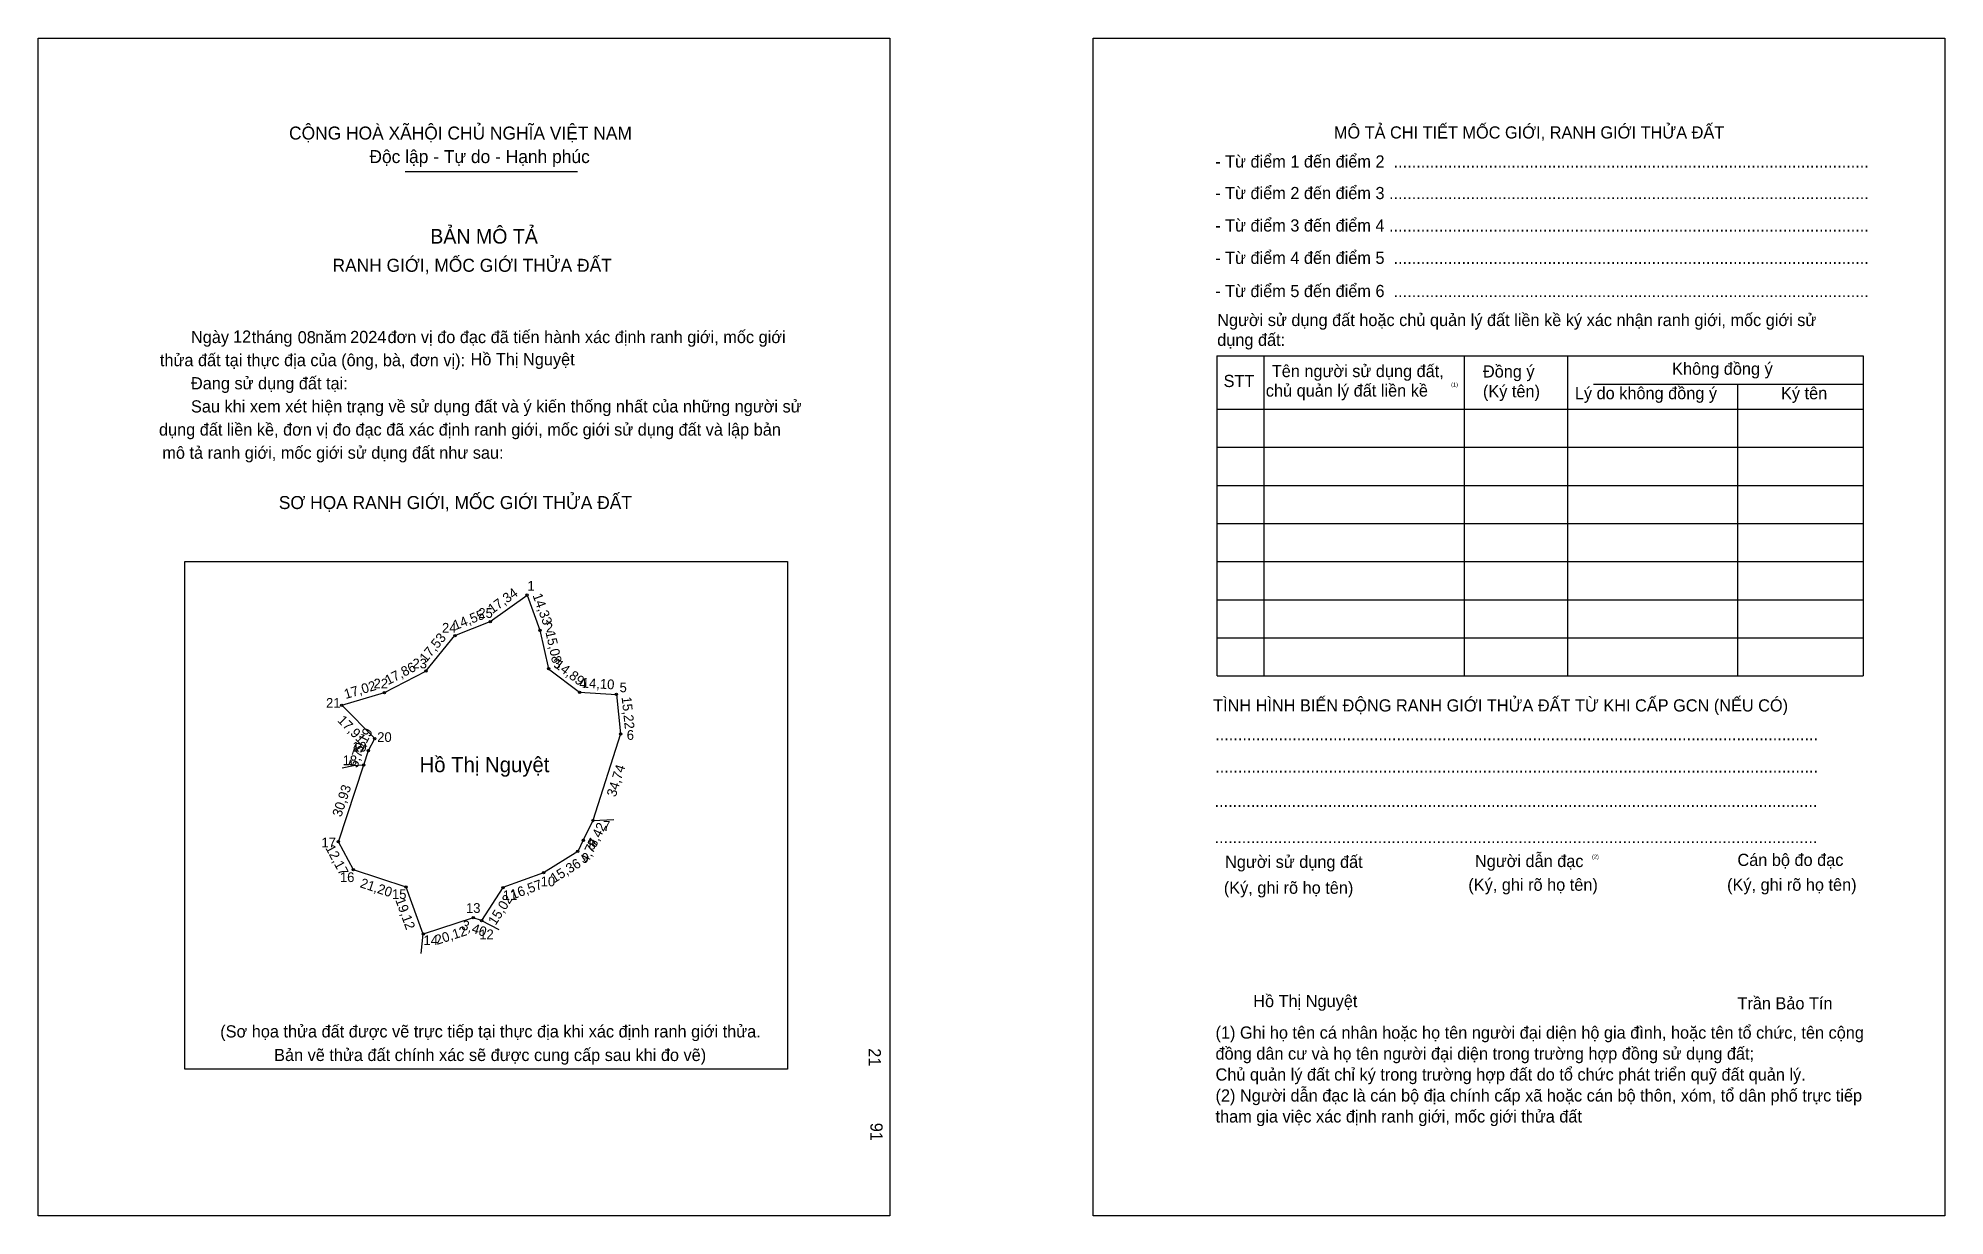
# Model space of a CAD drawing. Extents: x 547269 to 547998, y 1824610 to 1825061.
import ezdxf

# ---------------------------------------------------------------- set-up
doc = ezdxf.new("R2010")
doc.units = 0
for name, color, linetype in [('bmtKhungInTrang1', 7, 'Continuous'), ('bmtKhungInTrang2', 7, 'Continuous'), ('bmtNoiDung', 7, 'Continuous'), ('bmtTemplate', 7, 'Continuous'), ('CanhThua', 7, 'Continuous'), ('ChieuDaiCanhThua', 7, 'Continuous'), ('MocDinhThua', 7, 'Continuous'), ('RauThua', 7, 'Continuous'), ('SoHieuDinhThua', 7, 'Continuous'), ('TenChuSuDung', 7, 'Continuous')]:
    doc.layers.add(name, color=color, linetype=linetype)

msp = doc.modelspace()

# ---------------------------------------------------------------- linework, layer by layer
at = {"layer": 'bmtKhungInTrang1'}
msp.add_lwpolyline([(547269.43, 1825060.7), (547595.09, 1825060.7), (547595.09, 1824610.27), (547269.43, 1824610.27)], close=True, dxfattribs=at)
at = {"layer": 'bmtKhungInTrang2'}
msp.add_lwpolyline([(547672.75, 1825060.7), (547998.41, 1825060.7), (547998.41, 1824610.27), (547672.75, 1824610.27)], close=True, dxfattribs=at)
at = {"layer": 'bmtTemplate'}
for p, q in [((547409.77, 1825009.65), (547475.62, 1825009.65)), ((547738.08, 1824939.21), (547738.08, 1824816.76)), ((547814.69, 1824939.21), (547814.69, 1824816.76)), ((547854.1, 1824939.36), (547854.1, 1824816.76)), ((547967.23, 1824939.21), (547967.23, 1824816.76)), ((547864.1, 1824928.42), (547967.23, 1824928.42)), ((547720.22, 1824918.8), (547967.23, 1824918.8)), ((547720.22, 1824904.23), (547967.23, 1824904.23)), ((547720.22, 1824889.65), (547967.23, 1824889.65)), ((547720.22, 1824875.07), (547967.23, 1824875.07)), ((547720.22, 1824860.49), (547967.23, 1824860.49)), ((547720.22, 1824845.91), (547967.23, 1824845.91)), ((547720.22, 1824831.34), (547967.23, 1824831.34)), ((547720.22, 1824816.76), (547967.23, 1824816.76))]:
    msp.add_line(p, q, dxfattribs=at)
for points in [[(547720.06, 1824939.21), (547967.23, 1824939.21)], [(547720.06, 1824939.21), (547720.06, 1824816.76)], [(547919.16, 1824928.28), (547919.16, 1824816.76)]]:
    msp.add_lwpolyline(points, dxfattribs=at)
msp.add_lwpolyline([(547325.45, 1824666.37), (547325.45, 1824860.48), (547555.89, 1824860.48), (547555.89, 1824666.37)], close=True, dxfattribs=at)
at = {"layer": 'CanhThua'}
for p, q in [((547442.31, 1824837.57), (547456.38, 1824847.7)), ((547456.38, 1824847.7), (547461.29, 1824834.23)), ((547428.79, 1824832.18), (547442.31, 1824837.57)), ((547461.29, 1824834.23), (547464.58, 1824819.52)), ((547417.67, 1824818.63), (547428.79, 1824832.18)), ((547401.81, 1824810.41), (547417.67, 1824818.63)), ((547464.58, 1824819.52), (547476.43, 1824810.5)), ((547385.51, 1824805.53), (547401.81, 1824810.41)), ((547398.14, 1824792.83), (547385.51, 1824805.53)), ((547476.43, 1824810.5), (547490.51, 1824809.71)), ((547490.51, 1824809.71), (547492.1, 1824794.57)), ((547395.73, 1824788.23), (547398.14, 1824792.83)), ((547492.1, 1824794.57), (547481.55, 1824761.48)), ((547384.21, 1824753.37), (547393.91, 1824782.74)), ((547393.91, 1824782.74), (547395.73, 1824788.23)), ((547481.55, 1824761.48), (547477.84, 1824753.92)), ((547389.97, 1824742.65), (547384.21, 1824753.37)), ((547477.84, 1824753.92), (547475.74, 1824749.64)), ((547475.74, 1824749.64), (547462.69, 1824741.52)), ((547410.09, 1824735.99), (547389.97, 1824742.65)), ((547462.69, 1824741.52), (547447.14, 1824735.81)), ((547416.64, 1824718.03), (547410.09, 1824735.99)), ((547447.14, 1824735.81), (547438.99, 1824723.2)), ((547435.76, 1824724.28), (547416.64, 1824718.03)), ((547438.99, 1824723.2), (547435.76, 1824724.28))]:
    msp.add_line(p, q, dxfattribs=at)
at = {"layer": 'MocDinhThua'}
for centre in [(547456.38, 1824847.7), (547428.79, 1824832.18), (547442.31, 1824837.57), (547461.29, 1824834.23), (547417.67, 1824818.63), (547464.58, 1824819.52), (547401.81, 1824810.41), (547476.43, 1824810.5), (547385.51, 1824805.53), (547490.51, 1824809.71), (547398.14, 1824792.83), (547492.1, 1824794.57), (547393.91, 1824782.74), (547395.73, 1824788.23), (547481.55, 1824761.48), (547384.21, 1824753.37), (547477.84, 1824753.92), (547475.74, 1824749.64), (547389.97, 1824742.65), (547462.69, 1824741.52), (547410.09, 1824735.99), (547447.14, 1824735.81), (547435.76, 1824724.28), (547438.99, 1824723.2), (547416.64, 1824718.03)]:
    msp.add_circle(centre, 0.447, dxfattribs=at)
at = {"layer": 'RauThua'}
for p, q in [((547385.69, 1824781.59), (547389.96, 1824782.51)), ((547389.96, 1824782.51), (547393.91, 1824782.74)), ((547481.55, 1824761.48), (547489.48, 1824761.84)), ((547438.99, 1824723.2), (547445.62, 1824719.75)), ((547415.83, 1824710.65), (547416.64, 1824718.03))]:
    msp.add_line(p, q, dxfattribs=at)

# ---------------------------------------------------------------- texts
at = {"layer": 'bmtNoiDung'}
for s, height, p in [('12', 4.66, (547343.95, 1824944.23)), ('08', 4.66, (547368.66, 1824943.97)), ('2024', 4.66, (547388.71, 1824944.07)), ('Hồ Thị Nguyệt', 4.6596, (547434.74, 1824935.56)), ('Hồ Thị Nguyệt', 4.6596, (547733.99, 1824690.1))]:
    msp.add_text(s, height=height, dxfattribs=at).set_placement(p)
for s, p in [('21', (547586.98, 1824674.39)), ('91', (547587.64, 1824645.87))]:
    msp.add_text(s, height=4.66, rotation=270, dxfattribs=at).set_placement(p)
at = {"layer": 'bmtTemplate'}
for s, height, p in [('CỘNG HOÀ XÃHỘI CHỦ NGHĨA VIỆT NAM', 4.9703, (547365.36, 1825021.91)), ('MÔ TẢ CHI TIẾT MỐC GIỚI, RANH GIỚI THỬA ĐẤT', 4.6579, (547764.83, 1825022.31)), ('Độc lập - Tự do - Hạnh phúc', 4.9703, (547396.09, 1825012.92)), ('- Từ điểm 1 đến điểm 2  .........................................................................................................', 4.65787, (547719.43, 1825011.2)), ('- Từ điểm 2 đến điểm 3 ..........................................................................................................', 4.65787, (547719.43, 1824999.13)), ('BẢN MÔ TẢ', 5.592, (547419.35, 1824982.12)), ('- Từ điểm 3 đến điểm 4 ..........................................................................................................', 4.65787, (547719.43, 1824986.74)), ('- Từ điểm 4 đến điểm 5  .........................................................................................................', 4.65787, (547719.43, 1824974.35)), ('RANH GIỚI, MỐC GIỚI THỬA ĐẤT', 4.9703, (547381.97, 1824971.33)), ('- Từ điểm 5 đến điểm 6  .........................................................................................................', 4.65787, (547719.43, 1824961.66)), ('Ngày     tháng     năm         đơn vị đo đạc đã tiến hành xác định ranh giới, mốc giới ', 4.6596, (547327.86, 1824944.07)), ('Người sử dụng đất hoặc chủ quản lý đất liền kề ký xác nhận ranh giới, mốc giới sử', 4.6579, (547720.22, 1824950.58)), ('dụng đất:', 4.658, (547720.22, 1824943)), ('thửa đất tại thực địa của (ông, bà, đơn vị):', 4.6596, (547315.98, 1824935.23)), ('Tên người sử dụng đất,', 4.6579, (547741.09, 1824931.05)), ('Đồng ý', 4.658, (547821.81, 1824930.9)), ('Không đồng ý', 4.6579, (547894.15, 1824931.93)), ('Đang sử dụng đất tại:', 4.6596, (547327.86, 1824926.38)), ('STT', 4.658, (547722.65, 1824927.26)), ('chủ quản lý đất liền kề', 4.6579, (547738.8, 1824923.6)), ('(1)', 1.553, (547809.64, 1824927.43)), ('(Ký tên)', 4.658, (547821.81, 1824923.32)), ('Lý do không đồng ý', 4.6579, (547856.95, 1824922.6)), ('Ký tên', 4.658, (547935.78, 1824922.6)), ('Sau khi xem xét hiện trạng về sử dụng đất và ý kiến thống nhất của những người sử ', 4.6596, (547327.86, 1824917.53)), ('dụng đất liền kề, đơn vị đo đạc đã xác định ranh giới, mốc giới sử dụng đất và lập bản', 4.6596, (547315.63, 1824908.68)), ('mô tả ranh giới, mốc giới sử dụng đất như sau:', 4.6596, (547316.91, 1824899.83)), ('SƠ HỌA RANH GIỚI, MỐC GIỚI THỬA ĐẤT', 4.9703, (547361.43, 1824880.6)), ('TÌNH HÌNH BIẾN ĐỘNG RANH GIỚI THỬA ĐẤT TỪ KHI CẤP GCN (NẾU CÓ)', 4.6579, (547718.65, 1824803.17)), ('.....................................................................................................................................', 4.66485, (547719.43, 1824792.2)), ('.....................................................................................................................................', 4.66485, (547719.43, 1824779.81)), ('.....................................................................................................................................', 4.66485, (547719.19, 1824766.69)), ('.....................................................................................................................................', 4.66485, (547719.19, 1824752.84)), ('Người sử dụng đất', 4.6579, (547723.23, 1824743.37)), ('Người dẫn đạc', 4.6579, (547818.76, 1824743.66)), ('(2)', 1.553, (547863.5, 1824746.87)), ('Cán bộ đo đạc', 4.6579, (547919.11, 1824744.1)), ('(Ký, ghi rõ họ tên)', 4.6579, (547722.75, 1824733.46)), ('(Ký, ghi rõ họ tên)', 4.6579, (547816.23, 1824734.62)), ('(Ký, ghi rõ họ tên)', 4.6579, (547915.15, 1824734.62)), ('Trần Bảo Tín', 4.6579, (547919.11, 1824689.25)), ('(Sơ họa thửa đất được vẽ trực tiếp tại thực địa khi xác định ranh giới thửa.', 4.6596, (547339.05, 1824678.5)), ('(1) Ghi họ tên cá nhân hoặc họ tên người đại diện hộ gia đình, hoặc tên tổ chức, tên cộng', 4.6579, (547719.57, 1824678.05)), ('Bản vẽ thửa đất chính xác sẽ được cung cấp sau khi đo vẽ)', 4.6596, (547359.65, 1824669.49)), ('đồng dân cư và họ tên người đại diện trong trường hợp đồng sử dụng đất;', 4.6579, (547719.57, 1824670.03)), ('Chủ quản lý đất chỉ ký trong trường hợp đất do tổ chức phát triển quỹ đất quản lý.', 4.6579, (547719.57, 1824662.02)), ('(2) Người dẫn đạc là cán bộ địa chính cấp xã hoặc cán bộ thôn, xóm, tổ dân phố trực tiếp', 4.6579, (547719.57, 1824654)), ('tham gia việc xác định ranh giới, mốc giới thửa đất', 4.6579, (547719.57, 1824645.98))]:
    msp.add_text(s, height=height, dxfattribs=at).set_placement(p)
at = {"layer": 'ChieuDaiCanhThua'}
for s, rotation, p in [('17,34', 35.75625, (547443.08, 1824840.42)), ('14,33', 290.0217, (547458.4, 1824847.6)), ('14,55', 21.74219, (547428.92, 1824834.23)), ('17,53', 50.59907, (547417.74, 1824821.65)), ('15,08', 282.60177, (547463.36, 1824833.52)), ('17,86', 27.39006, (547403.21, 1824813.23)), ('14,89', 322.73147, (547466.55, 1824820.36)), ('17,02', 16.6886, (547387.02, 1824807.92)), ('14,10', 356.76765, (547477.2, 1824812.32)), ('15,22', 276.00171, (547492.49, 1824808.67)), ('17,91', 314.86204, (547383.62, 1824799.51)), ('5,19', 62.28514, (547392.99, 1824787.02)), ('5,79', 71.71538, (547391.5, 1824781.37)), ('34,74', 72.32187, (547490.21, 1824770.25)), ('30,93', 71.71442, (547385.29, 1824762.57)), ('8,42', 63.87027, (547482.54, 1824750.82)), ('4,77', 63.86473, (547479.63, 1824744.88)), ('12,17', 298.25005, (547379.15, 1824750.99)), ('15,36', 31.88601, (547466.74, 1824737.46)), ('21,20', 341.68387, (547392.22, 1824736.02)), ('16,57', 20.15708, (547450.84, 1824731.22)), ('19,12', 290.02177, (547405.94, 1824731.08)), ('15,02', 57.12698, (547444.29, 1824721.13)), ('3,40', 341.55972, (547430.93, 1824720)), ('20,12', 18.08737, (547421.88, 1824713.87))]:
    msp.add_text(s, height=3.723, rotation=rotation, dxfattribs=at).set_placement(p)
at = {"layer": 'SoHieuDinhThua'}
for s, height, p in [('1', 3.72, (547456.51, 1824849.39)), ('25', 3.723, (547437.73, 1824838.97)), ('24', 3.723, (547423.83, 1824833.32)), ('2', 3.72, (547463.55, 1824833.42)), ('23', 3.723, (547412.55, 1824819.66)), ('3', 3.72, (547466.39, 1824819.67)), ('22', 3.723, (547397.66, 1824812)), ('4', 3.72, (547476.4, 1824812.13)), ('5', 3.72, (547491.73, 1824810.54)), ('21', 3.723, (547379.49, 1824804.58)), ('6', 3.72, (547494.47, 1824792.33)), ('19', 3.723, (547389.53, 1824787.82)), ('20', 3.723, (547399.06, 1824791.52)), ('18', 3.723, (547385.84, 1824782.63)), ('7', 3.72, (547485.4, 1824757.53)), ('17', 3.723, (547377.73, 1824751.18)), ('8', 3.72, (547479.85, 1824750.42)), ('9', 3.72, (547477.17, 1824745.28)), ('16', 3.723, (547384.8, 1824737.94)), ('10', 3.723, (547461.56, 1824736.32)), ('15', 3.723, (547404.71, 1824731.46)), ('11', 3.723, (547447.05, 1824731.04)), ('13', 3.723, (547433, 1824726.14)), ('14', 3.723, (547416.76, 1824713.82)), ('12', 3.723, (547438.08, 1824716.07))]:
    msp.add_text(s, height=height, dxfattribs=at).set_placement(p)
at = {"layer": 'TenChuSuDung'}
msp.add_text('Hồ Thị Nguyệt', height=5.8079, dxfattribs=at).set_placement((547415.26, 1824779.96))

doc.saveas('drawing.dxf')
